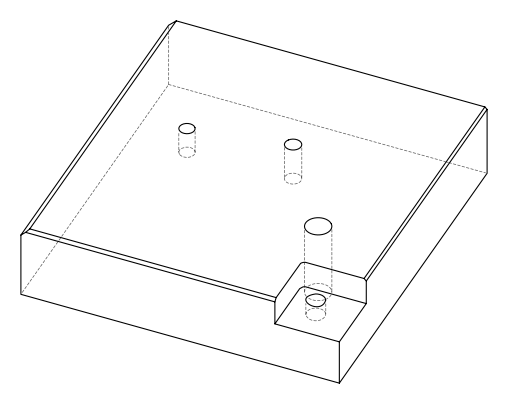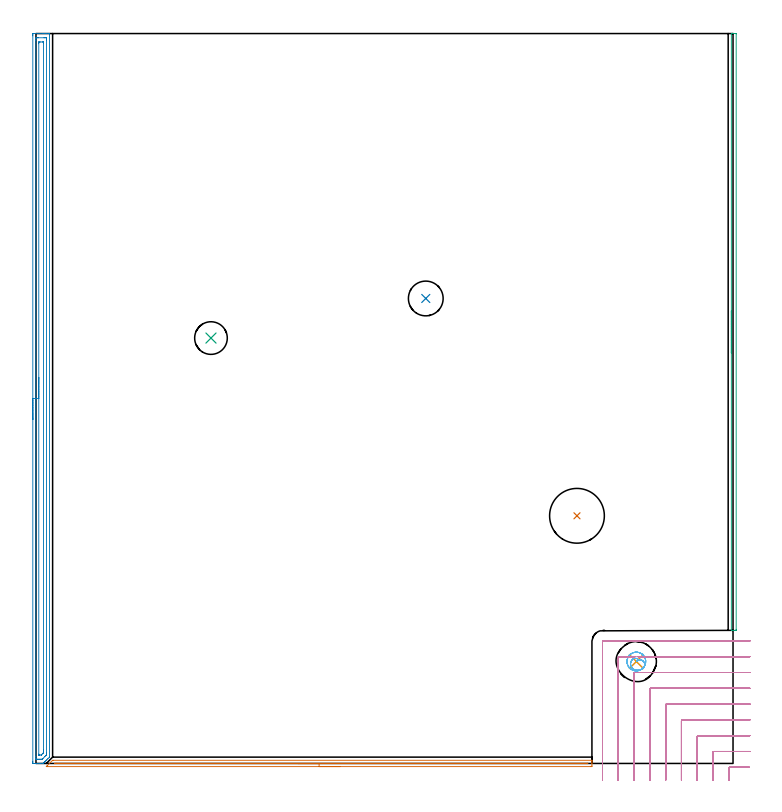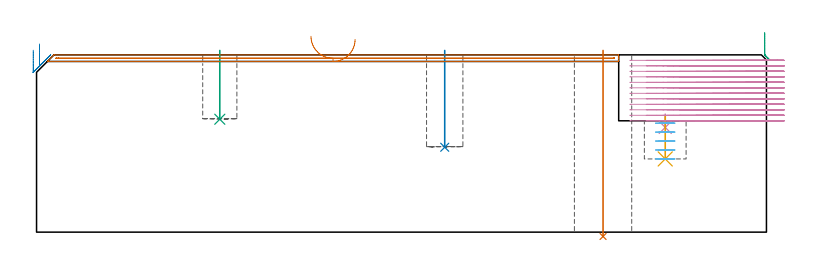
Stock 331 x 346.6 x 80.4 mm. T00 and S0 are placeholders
(PLAN: 10 operations, 7 tool changes, 36 min)
(1 INDEXABLE_INSERT_DRILL_THROUGH_HOLE_FROM_SOLID | STEP1HOLE | NXT0302_023 | 0.34 min | 42655 mm3)
(2 INDEXABLE_INSERT_DRILL_BLIND_HOLE_FROM_SOLID | STEP1POCKET | NXT0302_004 | 0.18 min | 8903 mm3)
(3 INDEXABLE_INSERT_DRILL_BLIND_HOLE_FROM_SOLID_1 | STEP1POCKET_1 | NXT0302_002 | 0.13 min | 5468 mm3)
(4 SPOT_DRILL | STEP1POCKET_2 | NXT0321_9005460120000 | 0.06 min | 3555 mm3)
(5 DRILL_BLIND_HOLE_INTO_CENTER | STEP1POCKET_2 | NXT0301_128 | 0.08 min | 1648 mm3)
(6 MILL_ROUGH_BLIND_HOLE_CONTOUR | STEP1POCKET_2 | NXT0201_013 | Spiral | 1.01 min | 7868 mm3)
(7 AREA_MILL | FG_CHAMFER_SURFACE | UGT0205_001 | 4.26 min | 1186 mm3)
(8 AREA_MILL_1 | FG_CHAMFER_SURFACE_1 | UGT0205_001 | 8.52 min | 10803 mm3)
(9 AREA_MILL_2 | FG_CHAMFER_SURFACE_2 | UGT0205_001 | 2.42 min | 757 mm3)
(10 MILL_CORNER_NOTCH_RECTANGULAR | CORNER_NOTCH_RECTANGULAR | NXT0201_013 | Follow Part, ap 2.5, ae 75% | 19.02 min | 118192 mm3)
(TOOL NXT0302_023 | Index. Insert Drill 26mm [880-D2600L32-05] | D26 PA176 FL130 Z2)
(TOOL NXT0302_004 | Index. Insert Drill 16.5mm [880-D1650L20-05] | D16.5 PA176 FL83 Z2)
(TOOL NXT0302_002 | Index. Insert Drill 15.5mm [880-D1550L20-05] | D15.5 PA176 FL78 Z2)
(TOOL NXT0321_9005460120000 | NC Spot Drill, 142deg, 12mm, Carbide, Uncoated | D12 PA142 FL30 Z2)
(TOOL NXT0301_128 | Carbide Drill 12mm [861.1-1200-036A1-GP GC34] | D12 PA150 FL37.4 Z2)
(TOOL NXT0201_013 | ENDMILL 10mm | D10 FL30 Z4)
(TOOL UGT0205_001 | Chamfer Mill 20 x 3 x 45 deg. | D20 FL50 Z2)
(OP 1 INDEXABLE_INSERT_DRILL_THROUGH_HOLE_FROM_SOLID)
G17 G21 G94 G90
T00 M6
G54
G17 G0 G90 X256.9 Y117.6 S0 M3
G43 Z90.4 H1
G94 G81 G98 Z-1.954 F250. R82.4
G80
M5
M2
(OP 2 INDEXABLE_INSERT_DRILL_BLIND_HOLE_FROM_SOLID)
G17 G21 G94 G90
T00 M6
G54
G17 G0 G90 X185.1 Y220.8 S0 M3
G43 Z90.4 H1
G94 G81 G98 Z38.5 F250. R82.4
G80
M5
M2
(OP 3 INDEXABLE_INSERT_DRILL_BLIND_HOLE_FROM_SOLID_1)
G17 G21 G94 G90
T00 M6
G54
G17 G0 G90 X83.1 Y202. S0 M3
G43 Z90.4 H1
G94 G81 G98 Z51.2 F250. R82.4
G80
M5
M2
(OP 4 SPOT_DRILL)
G17 G21 G94 G90
T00 M6
G54
G17 G0 G90 X285.1 Y48.4 S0 M3
G43 Z90.4 H0
G94 G81 G98 Z47.5 F250. R53.5
G80
M5
M2
(OP 5 DRILL_BLIND_HOLE_INTO_CENTER)
G17 G21 G94 G90
T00 M6
G54
G17 G0 G90 X285.1 Y48.4 S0 M3
G43 Z90.4 H1
G94 G81 G98 Z33.2 F250. R52.5
G80
M5
M2
(OP 6 MILL_ROUGH_BLIND_HOLE_CONTOUR)
G17 G21 G94 G90
T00 M6
G54
G17 G0 G90 X285.1 Y48.4 S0 M3
G43 Z90.4 H0
Z49.44
G94 G3 X285.344 Y49.796 R0.719 F250.
X283.007 Y49.154 R2.104
X283.673 Y44.822 R2.939
X288.529 Y45.563 R3.691
X287.937 Y51.829 R4.45
X288.529 Y45.563 R-4.45
X288.233 Y48.696 R2.225
X285.1 Y48.4 R2.225
G0 Z45.38
G3 X285.344 Y49.796 R0.719
X283.007 Y49.154 R2.104
X283.673 Y44.822 R2.939
X288.529 Y45.563 R3.691
X287.937 Y51.829 R4.45
X288.529 Y45.563 R-4.45
X288.233 Y48.696 R2.225
X285.1 Y48.4 R2.225
G0 Z41.32
G3 X285.344 Y49.796 R0.719
X283.007 Y49.154 R2.104
X283.673 Y44.822 R2.939
X288.529 Y45.563 R3.691
X287.937 Y51.829 R4.45
X288.529 Y45.563 R-4.45
X288.233 Y48.696 R2.225
X285.1 Y48.4 R2.225
G0 Z37.26
G3 X285.344 Y49.796 R0.719
X283.007 Y49.154 R2.104
X283.673 Y44.822 R2.939
X288.529 Y45.563 R3.691
X287.937 Y51.829 R4.45
X288.529 Y45.563 R-4.45
X288.233 Y48.696 R2.225
X285.1 Y48.4 R2.225
G0 Z33.2
G3 X285.344 Y49.796 R0.719
X283.007 Y49.154 R2.104
X283.673 Y44.822 R2.939
X288.529 Y45.563 R3.691
X287.937 Y51.829 R4.45
X288.529 Y45.563 R-4.45
X288.233 Y48.696 R2.225
X285.1 Y48.4 R2.225
G0 Z90.4
M5
M2
(OP 7 AREA_MILL)
G17 G21 G94 G90
T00 M6
G54
G17 G0 G90 X144.45 Y-1.5 S1061 M3
G43 Z90.4 H0
Z87.4
G94 G1 X144.412 Z86.528 F250.
X144.298 Z85.663
X144.109 Z84.812
X143.847 Z83.98
X143.513 Z83.174
X143.11 Z82.4
X142.642 Z81.664
X142.11 Z80.972
X141.521 Z80.329
X140.878 Z79.74
X140.186 Z79.208
X139.45 Z78.74
X138.676 Z78.337
X137.87 Z78.003
X137.038 Z77.741
X136.186 Z77.552
X135.322 Z77.438
X134.45 Z77.4
X4.992
X4.909 Y-1.497 Z77.401
Y-1.496 Z77.402
Y-1.49 Z77.408
X5.207 Y-1.193 Z77.706
X7.775 Y1.375 Z80.274
X7.894 Y1.494 Z80.391
X8.181 Y1.5 Z80.4
X263.842
X263.99 Y1.497 Z80.388
X263.993 Y1.445 Z80.337
X264. Y1.07 Z79.969
Y0.632 Z79.531
Y0. Z78.895
Y-1.208 Z77.689
X263.998 Y-1.491 Z77.405
X263.538 Y-1.5 Z77.4
X134.45
Y-0.086 Z78.814
X9.074
X8.988 Y-0.085 Z78.815
X8.817 Y-0.081 Z78.819
X8.783 Y-0.079 Z78.821
X8.789 Y-0.069 Z78.831
X8.814 Y-0.039 Z78.861
X8.853 Y0. Z78.9
X8.93 Y0.068 Z78.968
X8.994 Y0.079 Z78.979
X9.074 Y0.081 Z78.981
X9.88 Y0.086 Z78.986
X9.966
X261.697 Y0.085 Z78.985
X261.868 Y0.082 Z78.982
X261.976 Y0.079 Z78.979
X261.99 Y0.054 Z78.954
X261.996 Y0. Z78.9
X261.997 Y-0.049 Z78.851
X261.995 Y-0.072 Z78.828
X261.992 Y-0.078 Z78.822
X261.953 Y-0.081 Z78.819
X261.783 Y-0.085 Z78.815
X261.697 Y-0.086 Z78.814
X134.45
X133.578 Z78.852
X132.714 Z78.966
X131.862 Z79.155
X131.03 Z79.417
X130.224 Z79.751
X129.45 Z80.154
X128.714 Z80.623
X128.022 Z81.154
X127.379 Z81.743
X126.79 Z82.386
X126.258 Z83.078
X125.79 Z83.814
X125.387 Z84.588
X125.053 Z85.394
X124.791 Z86.226
X124.602 Z87.078
X124.488 Z87.943
X124.45 Z88.814
G0 Z90.4
M5
M2
(OP 8 AREA_MILL_1)
G17 G21 G94 G90
T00 M6
G54
G17 G0 G90 X-1.5 Y163.3 S1061 M3
G43 Z90.4 H0
Z82.5
G94 G1 Y163.338 Z81.628 F250.
Y163.452 Z80.763
Y163.641 Z79.912
Y163.903 Z79.08
Y164.237 Z78.274
Y164.64 Z77.5
Y165.109 Z76.764
Y165.64 Z76.072
Y166.229 Z75.429
Y166.872 Z74.84
Y167.564 Z74.308
Y168.3 Z73.84
Y169.074 Z73.437
Y169.88 Z73.103
Y170.712 Z72.841
Y171.564 Z72.652
Y172.428 Z72.538
Y173.3 Z72.5
Y345.538
X-1.499 Y345.994 Z72.501
X-1.495 Y346.425 Z72.503
X-1.492 Y346.59 Z72.506
X-1.07 Y346.6 Z72.927
X3.33 Z77.324
X3.895 Z77.892
X4.21 Z78.206
X4.775 Z78.771
X5.09 Z79.085
X6.093 Y346.599 Z80.093
X6.394 Y346.59 Z80.393
X6.4 Y346.44 Z80.4
Y3.274
X6.403 Y3. Z80.397
X5.633 Y2.233 Z79.633
X5.09 Y1.688 Z79.086
X4.65 Y1.25 Z78.649
X4.21 Y0.808 Z78.206
X4.119 Y0.719 Z78.118
X4.006 Y0.606 Z78.005
X3.917 Y0.515 Z77.913
X3.83 Y0.429 Z77.829
X3.708 Y0.308 Z77.708
X3.623 Y0.222 Z77.619
X3.54 Y0.14 Z77.54
X3.409 Y0.011 Z77.409
X3.395 Y0.001 Z77.394
X2.199 Y0. Z76.199
X1.57 Z75.566
X0.376 Z74.373
X-0.19 Z73.805
X-0.787 Z73.208
X-1.07 Y0.002 Z72.926
X-1.292 Y0.005 Z72.703
X-1.491 Y0.01 Z72.505
X-1.494 Y0.175 Z72.503
X-1.499 Y0.606 Z72.501
X-1.5 Y1.042 Z72.5
Y173.3
X-0.086 Z73.914
Y343.317
X-0.084 Y344.102 Z73.916
X-0.083 Y344.209 Z73.917
X-0.074 Y344.59 Z73.926
X0.307 Y344.597 Z74.307
X0.69 Y344.599 Z74.69
X1.185 Y344.6 Z75.185
X3.825 Z77.825
X4.21 Y344.599 Z78.21
X4.708 Y344.596 Z78.708
X4.898 Y344.59 Z78.898
X4.979 Y344.563 Z78.979
X4.984 Y344.317 Z78.984
X4.985 Y344.209 Z78.985
X4.986 Y343.422 Z78.986
Y5.068
X4.985 Y4.282 Z78.985
X4.983 Y4.176 Z78.983
X4.979 Y4.079 Z78.979
X4.973 Y4.035 Z78.973
X4.938 Y3.996 Z78.938
X4.817 Y3.87 Z78.817
X4.664 Y3.715 Z78.664
X4.234 Y3.283 Z78.234
X3.335 Y2.385 Z77.335
X3.036 Y2.095 Z77.036
X2.953 Y2.015 Z76.953
X2.829 Y2.006 Z76.829
X2.45 Y2.002 Z76.45
X1.955 Y2. Z75.955
X1.57 Z75.57
X1.075 Z75.075
X0.69 Y2.001 Z74.69
X0.192 Y2.004 Z74.192
X0.002 Y2.01 Z74.002
X-0.079 Y2.037 Z73.921
X-0.084 Y2.283 Z73.916
X-0.085 Y2.391 Z73.915
X-0.086 Y3.178 Z73.914
Y173.3
X1.328 Z75.328
X1.329 Y341.776 Z75.329
X1.334 Y342.424 Z75.334
X1.335 Y342.545 Z75.335
X1.345 Y342.591 Z75.345
X1.401 Y342.596 Z75.401
X1.57 Y342.598 Z75.57
X2.277 Y342.6 Z76.277
X3.157 Z77.157
X3.33 Y342.598 Z77.33
X3.503 Y342.594 Z77.503
X3.551 Y342.59 Z77.551
X3.565 Y342.584 Z77.565
X3.567 Y342.57 Z77.567
X3.57 Y342.506 Z77.57
X3.571 Y342.424 Z77.571
Y342.179
Y6.608
X3.57 Y5.961 Z77.57
X3.569 Y5.718 Z77.569
X3.562 Y5.068 Z77.562
X3.447 Y4.949 Z77.447
X3.33 Y4.83 Z77.33
X3.005 Y4.505 Z77.005
X2.676 Y4.176 Z76.676
X2.56 Y4.064 Z76.56
X2.522 Y4.032 Z76.522
X2.491 Y4.01 Z76.491
X2.45 Y4.008 Z76.45
X1.743 Y4.001 Z75.743
X1.57 Y4.002 Z75.57
X1.397 Y4.006 Z75.397
X1.349 Y4.01 Z75.349
X1.335 Y4.016 Z75.335
X1.333 Y4.03 Z75.333
X1.33 Y4.094 Z75.33
X1.329 Y4.176 Z75.329
X1.328 Y4.421 Z75.328
Y173.3
Y174.172 Z75.366
Y175.037 Z75.48
Y175.888 Z75.669
Y176.72 Z75.931
Y177.526 Z76.265
Y178.3 Z76.668
Y179.036 Z77.137
Y179.728 Z77.668
Y180.371 Z78.257
Y180.96 Z78.901
Y181.492 Z79.593
Y181.96 Z80.328
Y182.363 Z81.102
Y182.697 Z81.908
Y182.959 Z82.74
Y183.148 Z83.592
Y183.262 Z84.457
Y183.3 Z85.328
G0 Z90.4
M5
M2
(OP 9 AREA_MILL_2)
G17 G21 G94 G90
T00 M6
G54
G17 G0 G90 X330.2 Y194.9 S1061 M3
G43 Z90.4 H0
G94 G1 Y194.938 Z89.528 F250.
Y195.052 Z88.664
Y195.241 Z87.812
Y195.503 Z86.98
Y195.837 Z86.174
Y196.24 Z85.4
Y196.708 Z84.664
Y197.24 Z83.972
Y197.829 Z83.329
Y198.472 Z82.74
Y199.164 Z82.208
Y199.9 Z81.74
Y200.674 Z81.337
Y201.48 Z81.003
Y202.312 Z80.741
Y203.164 Z80.552
Y204.028 Z80.438
Y204.9 Z80.4
Y346.434
X330.203 Y346.59 Z80.388
X330.302 Y346.597 Z80.29
X330.409 Y346.6 Z80.19
X330.703 Z79.896
X331.35 Z79.244
X331.673 Z78.923
X332.219 Y346.597 Z78.377
X332.491 Y346.596 Z78.105
X332.493 Y346.575 Z78.104
X332.5 Y346.434 Z78.1
Y63.668
X332.498 Y63.366 Z78.102
X332.493 Y63.225 Z78.104
X332.491 Y63.204 Z78.105
X332.219 Y63.2 Z78.377
X331.673 Z78.923
X331.35 Z79.244
X330.703 Z79.896
X330.409 Z80.19
X330.304 Z80.288
X330.292 Y63.201 Z80.3
X330.203 Y63.21 Z80.388
X330.2 Y63.366 Z80.4
Y204.9
Y205.772 Z80.438
Y206.636 Z80.552
Y207.488 Z80.741
Y208.32 Z81.003
Y209.126 Z81.337
Y209.9 Z81.74
Y210.636 Z82.208
Y211.328 Z82.74
Y211.971 Z83.329
Y212.56 Z83.972
Y213.092 Z84.664
Y213.56 Z85.4
Y213.963 Z86.174
Y214.297 Z86.98
Y214.559 Z87.812
Y214.748 Z88.664
Y214.862 Z89.528
Y214.9 Z90.4
M5
M2
(OP 10 MILL_CORNER_NOTCH_RECTANGULAR)
G17 G21 G94 G90
T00 M6
G54
G17 G0 G90 X338.665 Y-1.8 S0 M3
G43 Z90.4 H0
Z77.908
G94 G1 X335.665 F250.
X329.496 F500.
G3 X329. Y-2.296 R0.5
G1 Y-5.
Y-8. F250.
G0 Z90.4
X339. Y5.7
Z77.908
G1 X336.
X321.996 F500.
G3 X321.5 Y5.204 R0.5
G1 Y-5.
Y-8. F250.
G0 Z90.4
X339. Y13.2
Z77.908
G1 X336.
X314.496 F500.
G3 X314. Y12.704 R0.5
G1 Y-5.
Y-8. F250.
G0 Z90.4
X339. Y20.7
Z77.908
G1 X336.
X306.996 F500.
G3 X306.5 Y20.204 R0.5
G1 Y-5.
Y-8. F250.
G0 Z90.4
X339. Y28.2
Z77.908
G1 X336.
X299.496 F500.
G3 X299. Y27.704 R0.5
G1 Y-5.
Y-8. F250.
G0 Z90.4
X339. Y35.7
Z77.908
G1 X336.
X291.997 F500.
G3 X291.5 Y35.203 R0.5
G1 Y-5.
Y-8. F250.
G0 Z90.4
X339. Y43.2
Z77.908
G1 X336.
X284.497 F500.
G3 X284. Y42.703 R0.5
G1 Y-5.
Y-8. F250.
G0 Z90.4
X339. Y50.7
Z77.908
G1 X336.
X276.997 F500.
G3 X276.5 Y50.203 R0.5
G1 Y-5.
Y-8. F250.
G0 Z90.4
X339. Y58.2
Z77.908
G1 X336.
X269.497 F500.
G3 X269. Y57.703 R0.5
G1 Y-5.
Y-8. F250.
G0 Z90.4
X338.665 Y-1.8
Z75.417
G1 X335.665
X329.495 F500.
G3 X329. Y-2.295 R0.5
G1 Y-5.
Y-8. F250.
G0 Z90.4
X339. Y5.7
Z75.417
G1 X336.
X321.996 F500.
G3 X321.5 Y5.204 R0.5
G1 Y-5.
Y-8. F250.
G0 Z90.4
X339. Y13.2
Z75.417
G1 X336.
X314.496 F500.
G3 X314. Y12.704 R0.5
G1 Y-5.
Y-8. F250.
G0 Z90.4
X339. Y20.7
Z75.417
G1 X336.
X306.996 F500.
G3 X306.5 Y20.204 R0.5
G1 Y-5.
Y-8. F250.
G0 Z90.4
X339. Y28.2
Z75.417
G1 X336.
X299.496 F500.
G3 X299. Y27.704 R0.5
G1 Y-5.
Y-8. F250.
G0 Z90.4
X339. Y35.7
Z75.417
G1 X336.
X291.997 F500.
G3 X291.5 Y35.203 R0.5
G1 Y-5.
Y-8. F250.
G0 Z90.4
X339. Y43.2
Z75.417
G1 X336.
X284.497 F500.
G3 X284. Y42.703 R0.5
G1 Y-5.
Y-8. F250.
G0 Z90.4
X339. Y50.7
Z75.417
G1 X336.
X288.896 F500.
X285.896 F250.
G0 Z90.4
X284.301
Z75.417
G1 X281.301
X276.997 F500.
G3 X276.5 Y50.203 R0.5
G1 Y-5.
Y-8. F250.
G0 Z90.4
X339. Y58.2
Z75.417
G1 X336.
X269.497 F500.
G3 X269. Y57.703 R0.5
G1 Y-5.
Y-8. F250.
G0 Z90.4
X338.665 Y-1.8
Z72.925
G1 X335.665
X329.495 F500.
G3 X329. Y-2.295 R0.5
G1 Y-5.
Y-8. F250.
G0 Z90.4
X339. Y5.7
Z72.925
G1 X336.
X321.996 F500.
G3 X321.5 Y5.204 R0.5
G1 Y-5.
Y-8. F250.
G0 Z90.4
X339. Y13.2
Z72.925
G1 X336.
X314.496 F500.
G3 X314. Y12.704 R0.5
G1 Y-5.
Y-8. F250.
G0 Z90.4
X339. Y20.7
Z72.925
G1 X336.
X306.996 F500.
G3 X306.5 Y20.204 R0.5
G1 Y-5.
Y-8. F250.
G0 Z90.4
X339. Y28.2
Z72.925
G1 X336.
X299.496 F500.
G3 X299. Y27.704 R0.5
G1 Y-5.
Y-8. F250.
G0 Z90.4
X339. Y35.7
Z72.925
G1 X336.
X291.997 F500.
G3 X291.5 Y35.203 R0.5
G1 Y-5.
Y-8. F250.
G0 Z90.4
X339. Y43.2
Z72.925
G1 X336.
X284.497 F500.
G3 X284. Y42.703 R0.5
G1 Y-5.
Y-8. F250.
G0 Z90.4
X339. Y50.7
Z72.925
G1 X336.
X288.896 F500.
X285.896 F250.
G0 Z90.4
X284.3
Z72.925
G1 X281.3
X276.997 F500.
G3 X276.5 Y50.203 R0.5
G1 Y-5.
Y-8. F250.
G0 Z90.4
X339. Y58.2
Z72.925
G1 X336.
X269.497 F500.
G3 X269. Y57.703 R0.5
G1 Y-5.
Y-8. F250.
G0 Z90.4
X338.665 Y-1.8
Z70.433
G1 X335.665
X329.495 F500.
G3 X329. Y-2.295 R0.5
G1 Y-5.
Y-8. F250.
G0 Z90.4
X339. Y5.7
Z70.433
G1 X336.
X321.996 F500.
G3 X321.5 Y5.204 R0.5
G1 Y-5.
Y-8. F250.
G0 Z90.4
X339. Y13.2
Z70.433
G1 X336.
X314.496 F500.
G3 X314. Y12.704 R0.5
G1 Y-5.
Y-8. F250.
G0 Z90.4
X339. Y20.7
Z70.433
G1 X336.
X306.996 F500.
G3 X306.5 Y20.204 R0.5
G1 Y-5.
Y-8. F250.
G0 Z90.4
X339. Y28.2
Z70.433
G1 X336.
X299.496 F500.
G3 X299. Y27.704 R0.5
G1 Y-5.
Y-8. F250.
G0 Z90.4
X339. Y35.7
Z70.433
G1 X336.
X291.997 F500.
G3 X291.5 Y35.203 R0.5
G1 Y-5.
Y-8. F250.
G0 Z90.4
X339. Y43.2
Z70.433
G1 X336.
X284.497 F500.
G3 X284. Y42.703 R0.5
G1 Y-5.
Y-8. F250.
G0 Z90.4
X339. Y50.7
Z70.433
G1 X336.
X288.896 F500.
X285.896 F250.
G0 Z90.4
X284.3
Z70.433
G1 X281.3
X276.997 F500.
G3 X276.5 Y50.203 R0.5
G1 Y-5.
Y-8. F250.
G0 Z90.4
X339. Y58.2
Z70.433
G1 X336.
X269.497 F500.
G3 X269. Y57.703 R0.5
G1 Y-5.
Y-8. F250.
G0 Z90.4
X338.665 Y-1.8
Z67.942
G1 X335.665
X329.496 F500.
G3 X329. Y-2.296 R0.5
G1 Y-5.
Y-8. F250.
G0 Z90.4
X339. Y5.7
Z67.942
G1 X336.
X321.996 F500.
G3 X321.5 Y5.204 R0.5
G1 Y-5.
Y-8. F250.
G0 Z90.4
X339. Y13.2
Z67.942
G1 X336.
X314.496 F500.
G3 X314. Y12.704 R0.5
G1 Y-5.
Y-8. F250.
G0 Z90.4
X339. Y20.7
Z67.942
G1 X336.
X306.996 F500.
G3 X306.5 Y20.204 R0.5
G1 Y-5.
Y-8. F250.
G0 Z90.4
X339. Y28.2
Z67.942
G1 X336.
X299.496 F500.
G3 X299. Y27.704 R0.5
G1 Y-5.
Y-8. F250.
G0 Z90.4
X339. Y35.7
Z67.942
G1 X336.
X291.997 F500.
G3 X291.5 Y35.203 R0.5
G1 Y-5.
Y-8. F250.
G0 Z90.4
X339. Y43.2
Z67.942
G1 X336.
X284.497 F500.
G3 X284. Y42.703 R0.5
G1 Y-5.
Y-8. F250.
G0 Z90.4
X339. Y50.7
Z67.942
G1 X336.
X288.896 F500.
X285.896 F250.
G0 Z90.4
X284.301
Z67.942
G1 X281.301
X276.997 F500.
G3 X276.5 Y50.203 R0.5
G1 Y-5.
Y-8. F250.
G0 Z90.4
X339. Y58.2
Z67.942
G1 X336.
X269.497 F500.
G3 X269. Y57.703 R0.5
G1 Y-5.
Y-8. F250.
G0 Z90.4
X338.665 Y-1.8
Z65.45
G1 X335.665
X329.495 F500.
G3 X329. Y-2.295 R0.5
G1 Y-5.
Y-8. F250.
G0 Z90.4
X339. Y5.7
Z65.45
G1 X336.
X321.996 F500.
G3 X321.5 Y5.204 R0.5
G1 Y-5.
Y-8. F250.
G0 Z90.4
X339. Y13.2
Z65.45
G1 X336.
X314.496 F500.
G3 X314. Y12.704 R0.5
G1 Y-5.
Y-8. F250.
G0 Z90.4
X339. Y20.7
Z65.45
G1 X336.
X306.996 F500.
G3 X306.5 Y20.204 R0.5
G1 Y-5.
Y-8. F250.
G0 Z90.4
X339. Y28.2
Z65.45
G1 X336.
X299.496 F500.
G3 X299. Y27.704 R0.5
G1 Y-5.
Y-8. F250.
G0 Z90.4
X339. Y35.7
Z65.45
G1 X336.
X291.997 F500.
G3 X291.5 Y35.203 R0.5
G1 Y-5.
Y-8. F250.
G0 Z90.4
X339. Y43.2
Z65.45
G1 X336.
X284.497 F500.
G3 X284. Y42.703 R0.5
G1 Y-5.
Y-8. F250.
G0 Z90.4
X339. Y50.7
Z65.45
G1 X336.
X288.896 F500.
X285.896 F250.
G0 Z90.4
X284.301
Z65.45
G1 X281.301
X276.997 F500.
G3 X276.5 Y50.203 R0.5
G1 Y-5.
Y-8. F250.
G0 Z90.4
X339. Y58.2
Z65.45
G1 X336.
X269.497 F500.
G3 X269. Y57.703 R0.5
G1 Y-5.
Y-8. F250.
G0 Z90.4
X338.665 Y-1.8
Z62.958
G1 X335.665
X329.496 F500.
G3 X329. Y-2.296 R0.5
G1 Y-5.
Y-8. F250.
G0 Z90.4
X339. Y5.7
Z62.958
G1 X336.
X321.996 F500.
G3 X321.5 Y5.204 R0.5
G1 Y-5.
Y-8. F250.
G0 Z90.4
X339. Y13.2
Z62.958
G1 X336.
X314.496 F500.
G3 X314. Y12.704 R0.5
G1 Y-5.
Y-8. F250.
G0 Z90.4
X339. Y20.7
Z62.958
G1 X336.
X306.996 F500.
G3 X306.5 Y20.204 R0.5
G1 Y-5.
Y-8. F250.
G0 Z90.4
X339. Y28.2
Z62.958
G1 X336.
X299.496 F500.
G3 X299. Y27.704 R0.5
G1 Y-5.
Y-8. F250.
G0 Z90.4
X339. Y35.7
Z62.958
G1 X336.
X291.997 F500.
G3 X291.5 Y35.203 R0.5
G1 Y-5.
Y-8. F250.
G0 Z90.4
X339. Y43.2
Z62.958
G1 X336.
X284.497 F500.
G3 X284. Y42.703 R0.5
G1 Y-5.
Y-8. F250.
G0 Z90.4
X339. Y50.7
Z62.958
G1 X336.
X288.896 F500.
X285.896 F250.
G0 Z90.4
X284.3
Z62.958
G1 X281.3
X276.997 F500.
G3 X276.5 Y50.203 R0.5
G1 Y-5.
Y-8. F250.
G0 Z90.4
X339. Y58.2
Z62.958
G1 X336.
X269.497 F500.
G3 X269. Y57.703 R0.5
G1 Y-5.
Y-8. F250.
G0 Z90.4
X338.665 Y-1.8
Z60.467
G1 X335.665
X329.496 F500.
G3 X329. Y-2.296 R0.5
G1 Y-5.
Y-8. F250.
G0 Z90.4
X339. Y5.7
Z60.467
G1 X336.
X321.996 F500.
G3 X321.5 Y5.204 R0.5
G1 Y-5.
Y-8. F250.
G0 Z90.4
X339. Y13.2
Z60.467
G1 X336.
X314.496 F500.
G3 X314. Y12.704 R0.5
G1 Y-5.
Y-8. F250.
G0 Z90.4
X339. Y20.7
Z60.467
G1 X336.
X306.996 F500.
G3 X306.5 Y20.204 R0.5
G1 Y-5.
Y-8. F250.
G0 Z90.4
X339. Y28.2
Z60.467
G1 X336.
X299.496 F500.
G3 X299. Y27.704 R0.5
G1 Y-5.
Y-8. F250.
G0 Z90.4
X339. Y35.7
Z60.467
G1 X336.
X291.997 F500.
G3 X291.5 Y35.203 R0.5
G1 Y-5.
Y-8. F250.
G0 Z90.4
X339. Y43.2
Z60.467
G1 X336.
X284.497 F500.
G3 X284. Y42.703 R0.5
G1 Y-5.
Y-8. F250.
G0 Z90.4
X339. Y50.7
Z60.467
G1 X336.
X288.896 F500.
X285.896 F250.
G0 Z90.4
X284.3
Z60.467
G1 X281.3
X276.997 F500.
G3 X276.5 Y50.203 R0.5
G1 Y-5.
Y-8. F250.
G0 Z90.4
X339. Y58.2
Z60.467
G1 X336.
X269.497 F500.
G3 X269. Y57.703 R0.5
G1 Y-5.
Y-8. F250.
G0 Z90.4
X338.665 Y-1.8
Z57.975
G1 X335.665
X329.496 F500.
G3 X329. Y-2.296 R0.5
G1 Y-5.
Y-8. F250.
G0 Z90.4
X339. Y5.7
Z57.975
G1 X336.
X321.996 F500.
G3 X321.5 Y5.204 R0.5
G1 Y-5.
Y-8. F250.
G0 Z90.4
X339. Y13.2
Z57.975
G1 X336.
X314.496 F500.
G3 X314. Y12.704 R0.5
G1 Y-5.
Y-8. F250.
G0 Z90.4
X339. Y20.7
Z57.975
G1 X336.
X306.996 F500.
G3 X306.5 Y20.204 R0.5
G1 Y-5.
Y-8. F250.
G0 Z90.4
X339. Y28.2
Z57.975
G1 X336.
X299.496 F500.
G3 X299. Y27.704 R0.5
G1 Y-5.
Y-8. F250.
G0 Z90.4
X339. Y35.7
Z57.975
G1 X336.
X291.997 F500.
G3 X291.5 Y35.203 R0.5
G1 Y-5.
Y-8. F250.
G0 Z90.4
X339. Y43.2
Z57.975
G1 X336.
X284.497 F500.
G3 X284. Y42.703 R0.5
G1 Y-5.
Y-8. F250.
G0 Z90.4
X339. Y50.7
Z57.975
G1 X336.
X288.896 F500.
X285.896 F250.
G0 Z90.4
X284.3
Z57.975
G1 X281.3
X276.997 F500.
G3 X276.5 Y50.203 R0.5
G1 Y-5.
Y-8. F250.
G0 Z90.4
X339. Y58.2
Z57.975
G1 X336.
X269.497 F500.
G3 X269. Y57.703 R0.5
G1 Y-5.
Y-8. F250.
G0 Z90.4
X338.665 Y-1.8
Z55.483
G1 X335.665
X329.496 F500.
G3 X329. Y-2.296 R0.5
G1 Y-5.
Y-8. F250.
G0 Z90.4
X339. Y5.7
Z55.483
G1 X336.
X321.996 F500.
G3 X321.5 Y5.204 R0.5
G1 Y-5.
Y-8. F250.
G0 Z90.4
X339. Y13.2
Z55.483
G1 X336.
X314.496 F500.
G3 X314. Y12.704 R0.5
G1 Y-5.
Y-8. F250.
G0 Z90.4
X339. Y20.7
Z55.483
G1 X336.
X306.996 F500.
G3 X306.5 Y20.204 R0.5
G1 Y-5.
Y-8. F250.
G0 Z90.4
X339. Y28.2
Z55.483
G1 X336.
X299.496 F500.
G3 X299. Y27.704 R0.5
G1 Y-5.
Y-8. F250.
G0 Z90.4
X339. Y35.7
Z55.483
G1 X336.
X291.997 F500.
G3 X291.5 Y35.203 R0.5
G1 Y-5.
Y-8. F250.
G0 Z90.4
X339. Y43.2
Z55.483
G1 X336.
X284.497 F500.
G3 X284. Y42.703 R0.5
G1 Y-5.
Y-8. F250.
G0 Z90.4
X339. Y50.7
Z55.483
G1 X336.
X288.896 F500.
X285.896 F250.
G0 Z90.4
X284.3
Z55.483
G1 X281.3
X276.997 F500.
G3 X276.5 Y50.203 R0.5
G1 Y-5.
Y-8. F250.
G0 Z90.4
X339. Y58.2
Z55.483
G1 X336.
X269.497 F500.
G3 X269. Y57.703 R0.5
G1 Y-5.
Y-8. F250.
G0 Z90.4
X338.665 Y-1.8
Z52.992
G1 X335.665
X329.496 F500.
G3 X329. Y-2.296 R0.5
G1 Y-5.
Y-8. F250.
G0 Z90.4
X339. Y5.7
Z52.992
G1 X336.
X321.996 F500.
G3 X321.5 Y5.204 R0.5
G1 Y-5.
Y-8. F250.
G0 Z90.4
X339. Y13.2
Z52.992
G1 X336.
X314.496 F500.
G3 X314. Y12.704 R0.5
G1 Y-5.
Y-8. F250.
G0 Z90.4
X339. Y20.7
Z52.992
G1 X336.
X306.996 F500.
G3 X306.5 Y20.204 R0.5
G1 Y-5.
Y-8. F250.
G0 Z90.4
X339. Y28.2
Z52.992
G1 X336.
X299.496 F500.
G3 X299. Y27.704 R0.5
G1 Y-5.
Y-8. F250.
G0 Z90.4
X339. Y35.7
Z52.992
G1 X336.
X291.997 F500.
G3 X291.5 Y35.203 R0.5
G1 Y-5.
Y-8. F250.
G0 Z90.4
X339. Y43.2
Z52.992
G1 X336.
X284.497 F500.
G3 X284. Y42.703 R0.5
G1 Y-5.
Y-8. F250.
G0 Z90.4
X339. Y50.7
Z52.992
G1 X336.
X288.896 F500.
X285.896 F250.
G0 Z90.4
X284.3
Z52.992
G1 X281.3
X276.997 F500.
G3 X276.5 Y50.203 R0.5
G1 Y-5.
Y-8. F250.
G0 Z90.4
X339. Y58.2
Z52.992
G1 X336.
X269.497 F500.
G3 X269. Y57.703 R0.5
G1 Y-5.
Y-8. F250.
G0 Z90.4
X338.665 Y-1.8
Z50.5
G1 X335.665
X329.496 F500.
G3 X329. Y-2.296 R0.5
G1 Y-5.
Y-8. F250.
G0 Z90.4
X339. Y5.7
Z50.5
G1 X336.
X321.996 F500.
G3 X321.5 Y5.204 R0.5
G1 Y-5.
Y-8. F250.
G0 Z90.4
X339. Y13.2
Z50.5
G1 X336.
X314.496 F500.
G3 X314. Y12.704 R0.5
G1 Y-5.
Y-8. F250.
G0 Z90.4
X339. Y20.7
Z50.5
G1 X336.
X306.996 F500.
G3 X306.5 Y20.204 R0.5
G1 Y-5.
Y-8. F250.
G0 Z90.4
X339. Y28.2
Z50.5
G1 X336.
X299.496 F500.
G3 X299. Y27.704 R0.5
G1 Y-5.
Y-8. F250.
G0 Z90.4
X339. Y35.7
Z50.5
G1 X336.
X291.997 F500.
G3 X291.5 Y35.203 R0.5
G1 Y-5.
Y-8. F250.
G0 Z90.4
X339. Y43.2
Z50.5
G1 X336.
X284.497 F500.
G3 X284. Y42.703 R0.5
G1 Y-5.
Y-8. F250.
G0 Z90.4
X339. Y50.7
Z50.5
G1 X336.
X288.896 F500.
X285.896 F250.
G0 Z90.4
X284.3
Z50.5
G1 X281.3
X276.997 F500.
G3 X276.5 Y50.203 R0.5
G1 Y-5.
Y-8. F250.
G0 Z90.4
X339. Y58.2
Z50.5
G1 X336.
X269.497 F500.
G3 X269. Y57.703 R0.5
G1 Y-5.
Y-8. F250.
G0 Z90.4
M5
M2
